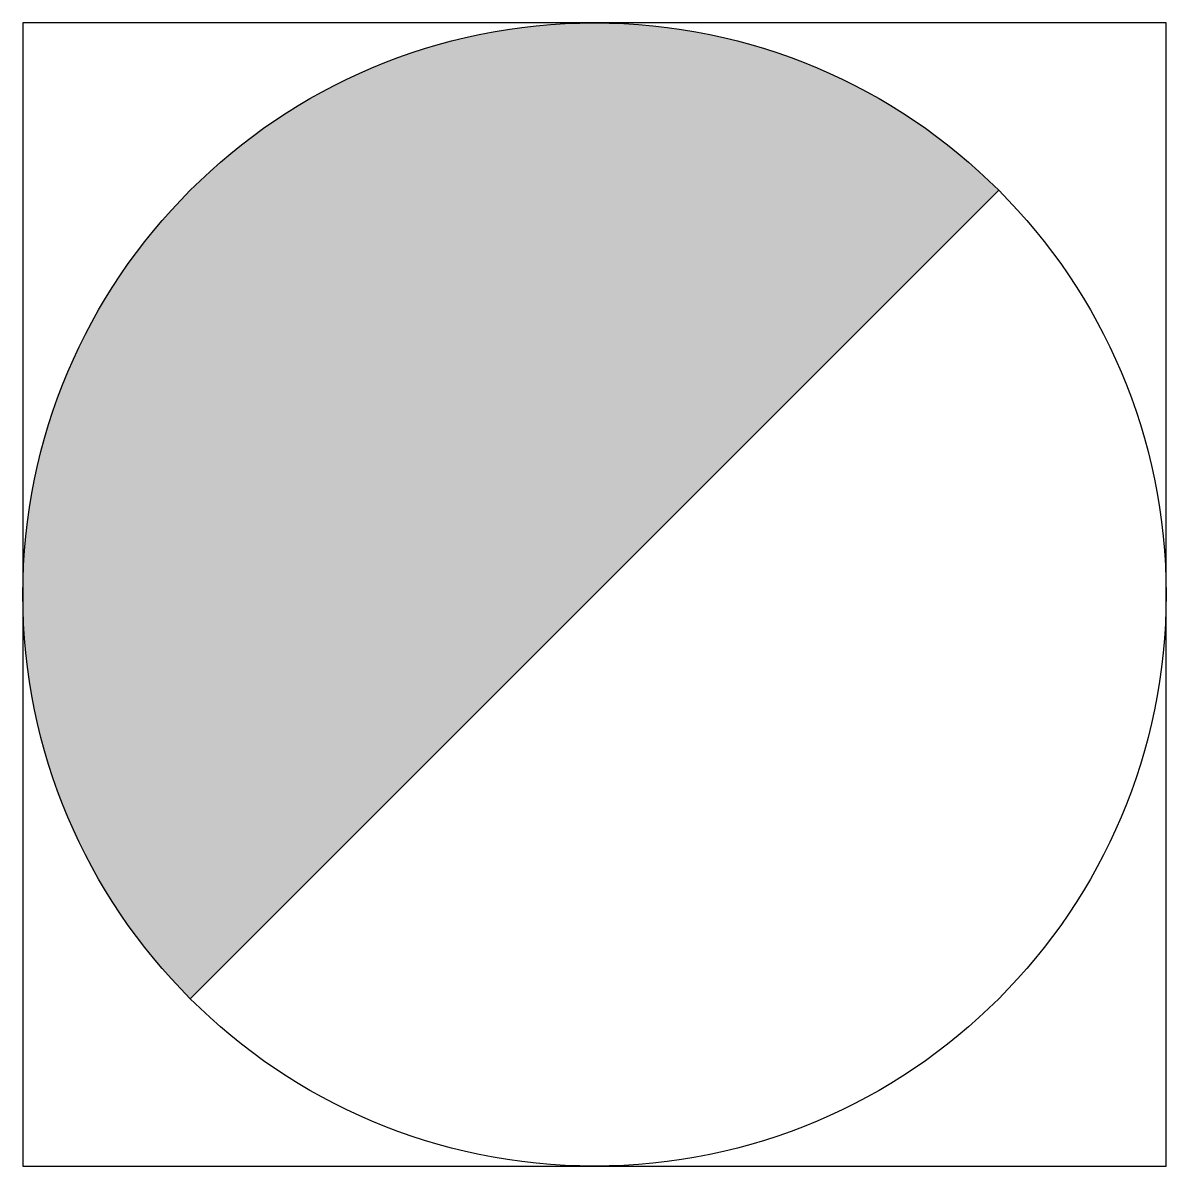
# Model space of a CAD drawing. Extents: x -2 to 2, y -2 to 2.
import ezdxf

# ---------------------------------------------------------------- set-up
doc = ezdxf.new("R2010")
doc.units = 0
doc.header["$LTSCALE"] = 0.2

msp = doc.modelspace()

# ---------------------------------------------------------------- hatches: boundary and pattern name
h = msp.add_hatch(color=256)
h.dxf.hatch_style = 1
h.paths.add_polyline_path([(1.4142, 1.4142, 0.668179), (-2, 0, 0.198912), (-1.4142, -1.4142)])

# ---------------------------------------------------------------- linework, layer by layer
msp.add_line((-1.4142, -1.4142), (1.4142, 1.4142))
msp.add_lwpolyline([(-2, -2), (2, -2), (2, 2), (-2, 2)], close=True)
msp.add_circle((0, 0), 2)

doc.saveas('drawing.dxf')
